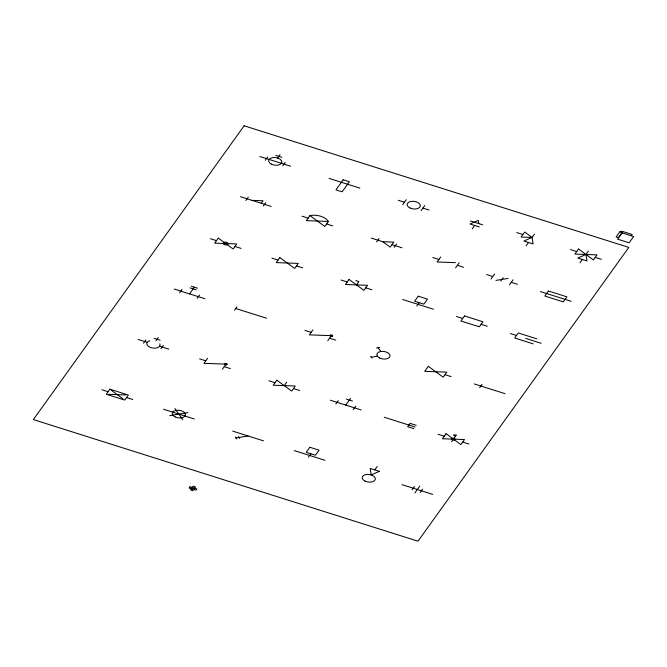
<?xml version="1.0" encoding="UTF-8"?>
<svg xmlns="http://www.w3.org/2000/svg" width="667" height="667" viewBox="0 0 667 667"><rect width="100%" height="100%" fill="white"/><g stroke="black" fill="none" stroke-linecap="round" stroke-linejoin="round"><path stroke-width="1" d="M265.299 160.288L267.7 156.937M143.505 343.197L145.915 339.837M179.64 292.83L182.049 289.47M245.89 200.5L248.299 197.14M277.647 158.021L280.057 154.661M155.853 340.92L158.262 337.56M189.586 293.914L194.397 287.202M282.766 165.816L285.176 162.456M261.206 203.285L263.015 200.767L251.976 200.367M160.98 348.716L163.39 345.356M197.115 298.357L199.525 294.997M263.365 206.02L265.774 202.668M234.534 310.188L236.943 306.828M207.57 358.296L203.952 363.332L226.03 364.14L222.419 369.176M309.947 215.599L306.336 220.644L328.414 221.444L324.796 226.48L309.947 215.599A13.407 7.687 7.6 0 1 328.414 221.444M191.404 488.703L192.254 487.519M312.94 329.832L309.33 334.867L331.399 335.668L327.789 340.704M402.676 204.761L406.286 199.725M376.672 241.846L379.081 238.494M284.225 385.626L286.635 382.266M356.495 284.901L358.904 281.541L355.828 280.574M394.147 247.374L396.548 244.014M421.135 210.597L424.754 205.561M440.729 256.953L437.118 261.989L455.436 262.656M335.834 404.002L338.244 400.642M308.437 457.128L310.847 453.768M345.773 405.086L350.592 398.374M416.842 306.036L419.251 302.685M472.244 228.814L474.654 225.463M353.31 409.53L355.711 406.17M455.578 267.826L459.196 262.79M490.97 279.014L494.581 273.979M500.8 281.099L503.21 277.739M526.096 245.84L528.506 242.488M532.116 237.452L521.077 237.052L524.696 232.016L532.116 237.452L533.116 243.947L523.887 241.029L532.116 237.452L534.525 234.092M374.796 469.876L377.205 466.516M509.43 284.859L513.048 279.823M479.673 387.694L482.074 384.334M412.073 489.895L414.474 486.535M414.932 492.863L419.751 486.143M451.667 441.662L456.486 434.942L453.452 434.942L455.369 436.51M579.948 262.873L582.358 259.513M585.968 254.477L586.968 260.972L577.739 258.054L585.968 254.477L588.377 251.117M420.202 492.471L422.611 489.111M622.111 232.866L617.592 239.161L629.131 242.813L633.65 236.518L620.785 232.433L621.686 231.174L632.149 234.476L631.24 235.734M495.948 280.415L508.062 278.422M376.638 347.957L379.665 347.457M371.336 357.204L377.389 356.211M169.777 415.599L187.944 412.598M235.985 437.986L248.099 435.993M382.758 241.712L393.797 242.113L390.187 247.149L382.758 241.712L371.227 238.069M108.938 394.339L125.688 394.947M275.771 155.369L281.924 157.312M516.733 232.583L522.886 234.534M570.585 249.608L576.738 251.559M595.197 257.395L601.359 259.338M470.343 220.944L482.65 224.837M259.855 156.512L290.62 166.241M329.089 178.406L359.863 188.136M398.324 200.292L404.477 202.243M422.945 208.079L429.098 210.022M479.273 226.922L470.035 223.995L478.264 220.418L478.756 223.612M240.445 196.715L271.219 206.445M301.984 216.175L308.146 218.117M326.605 223.962L332.758 225.905M391.988 244.631L401.993 247.799M432.766 257.529L438.919 259.471M457.387 265.308L463.54 267.259M486.618 274.554L492.771 276.497M511.239 282.341L517.392 284.284M540.47 291.579L571.244 301.309M536.785 338.819L518.317 332.975L514.707 338.011L533.166 343.855M210.33 238.686L216.483 240.629M234.951 246.473L241.104 248.416M271.878 258.146L278.031 260.088M296.49 265.925L302.651 267.876M341.112 280.04L347.265 281.983M365.733 287.819L371.886 289.77M402.66 299.5L433.425 309.23M456.511 316.525L462.665 318.467M481.124 324.304L487.277 326.255M510.355 333.55L516.516 335.493M525.746 338.419L541.129 343.28M191.321 286.226L197.474 288.169M190.12 287.902L196.273 289.853M174.195 289.044L204.969 298.774M235.743 308.504L266.517 318.234M304.977 330.398L311.13 332.349M329.598 338.186L335.751 340.128M444.989 374.671L451.142 376.613M474.229 383.917L504.994 393.647M153.985 338.269L160.138 340.212M346.306 399.074L352.468 401.025M416.216 425.304L410.063 423.353L407.654 426.713L413.807 428.656M138.061 339.411L147.29 342.329M159.605 346.223L168.834 349.141M199.608 358.871L205.761 360.814M224.22 366.658L230.382 368.601M268.843 380.765L274.996 382.708M293.463 388.544L299.616 390.495M330.39 400.225L361.164 409.955M384.242 417.25L415.007 426.98M438.094 434.275L444.247 436.218M462.706 442.063L468.859 444.005M101.926 389.778L108.079 391.721M126.547 397.557L132.7 399.508M163.473 409.238L194.247 418.959M232.708 431.124L263.482 440.854M294.255 450.584L325.029 460.313M401.959 484.642L432.725 494.372M191.396 488.786L193.663 489.503M330.59 335.067L332.216 336.26M225.221 363.54L226.838 364.732M111.289 390.228L122.945 398.766M378.147 347.707L380.799 351.459M370.677 356.27L372.003 358.146M238.352 436.552L239.678 438.427M235.326 437.052L236.643 438.928M174.887 408.471L182.833 419.726M159.863 343.914A6.645 3.81 7.6 0 1 155.753 348.074A6.645 3.81 7.6 0 1 147.549 345.481A6.645 3.81 7.6 0 1 149.825 340.745M244.139 125.796L33.35 419.585L418.001 541.204L628.789 247.415L244.139 125.796M109.888 389.203L106.278 394.239L124.737 400.075L128.356 395.039L109.888 389.203M218.292 238.111L214.682 243.147L236.752 243.947L233.142 248.991L218.292 238.111M279.84 257.57L276.221 262.606L298.299 263.407L294.689 268.442L279.84 257.57M343.205 179.773L335.976 189.853L342.129 191.796L349.358 181.724L343.205 179.773M189.987 486.802L189.136 487.986L196.023 490.162L196.873 488.978L189.987 486.802M193.197 486.268L190.545 489.97L192.813 490.687L195.464 486.985L193.197 486.268M276.805 380.19L273.195 385.226L295.264 386.026L291.654 391.062L276.805 380.19M349.074 279.465L345.456 284.501L367.534 285.301L363.924 290.337L349.074 279.465M309.838 447.274L306.228 452.309L315.458 455.228L319.076 450.192L309.838 447.274M418.242 296.19L414.632 301.226L423.862 304.144L427.48 299.108L418.242 296.19M428.331 366.316L424.721 371.352L446.798 372.153L443.188 377.188L428.331 366.316M464.465 315.95L460.855 320.985L479.323 326.822L482.933 321.786L464.465 315.95M446.048 433.7L442.438 438.744L464.515 439.545L460.897 444.581L446.048 433.7M548.432 291.012L544.822 296.048L563.282 301.884L566.892 296.848L548.432 291.012M578.547 249.041L574.929 254.077L597.007 254.877L593.397 259.913L578.547 249.041M620.085 231.441L616.133 236.943L618.434 237.677L622.394 232.166L620.085 231.441M379.415 471.336L371.185 474.912L370.185 468.417L379.415 471.336M175.104 416.917A6.645 3.81 7.6 0 0 185.443 414.991A6.645 3.81 7.6 0 0 176.03 410.38A6.645 3.81 7.6 0 0 175.104 416.917M364.982 481.074A6.645 3.81 7.6 0 0 375.354 479.189A6.645 3.81 7.6 0 0 365.983 474.545A6.645 3.81 7.6 0 0 364.982 481.074M225.321 364.641A1.217 0.7 7.6 0 0 227.23 364.315A1.217 0.7 7.6 0 0 225.538 363.448A1.217 0.7 7.6 0 0 225.321 364.641M452.526 439.811A1.626 0.934 7.6 0 0 455.077 439.386A1.626 0.934 7.6 0 0 452.818 438.227A1.626 0.934 7.6 0 0 452.526 439.811M330.69 336.168A1.217 0.7 7.6 0 0 332.608 335.843A1.217 0.7 7.6 0 0 330.915 334.976A1.217 0.7 7.6 0 0 330.69 336.168M379.656 358.012A6.645 3.81 7.6 0 0 390.028 356.128A6.645 3.81 7.6 0 0 380.657 351.484A6.645 3.81 7.6 0 0 379.656 358.012M224.295 244.556A2.435 1.392 7.6 0 0 228.122 243.914A2.435 1.392 7.6 0 0 224.737 242.179A2.435 1.392 7.6 0 0 224.295 244.556M271.444 164.182A6.645 3.81 7.6 0 0 281.824 162.298A6.645 3.81 7.6 0 0 272.444 157.654A6.645 3.81 7.6 0 0 271.444 164.182M409.922 207.962A6.645 3.81 7.6 0 0 420.293 206.078A6.645 3.81 7.6 0 0 410.922 201.434A6.645 3.81 7.6 0 0 409.922 207.962"/></g></svg>
